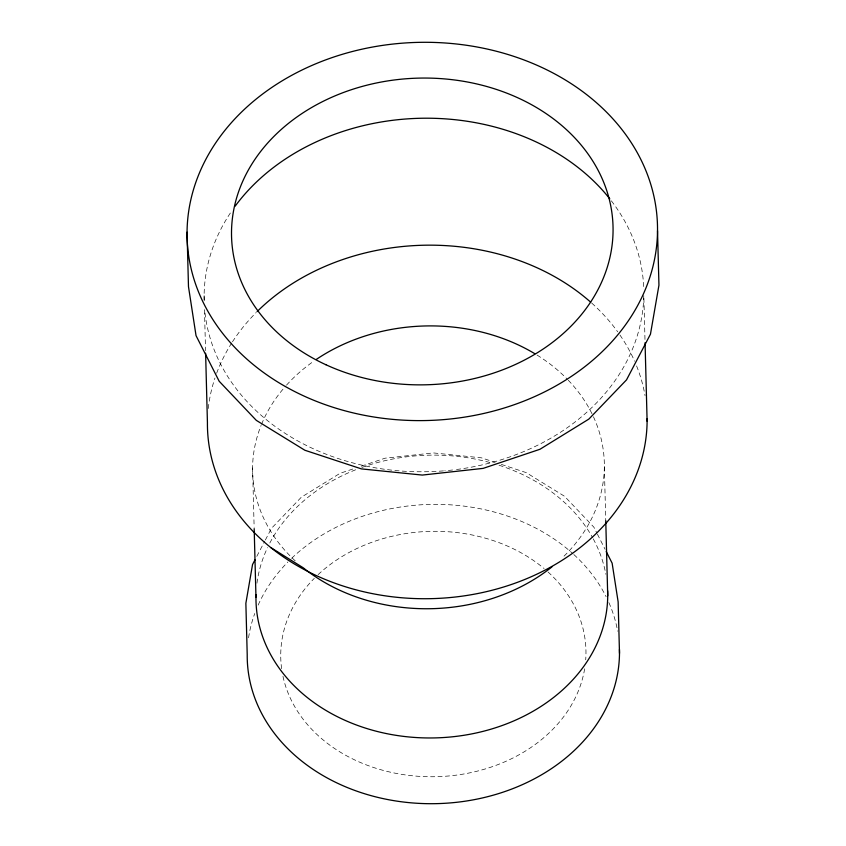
<?xml version="1.0" encoding="UTF-8"?>
<svg xmlns="http://www.w3.org/2000/svg" width="846" height="846" viewBox="0 0 846 846"><rect width="100%" height="100%" fill="white"/><g stroke="black" fill="none" stroke-linecap="round" stroke-linejoin="round"><path stroke-width="0.63" stroke-dasharray="4.23 3.17" d="M256.814 556.351L264.735 541.186M265.348 540.023L271.45 528.359L301.292 497.247L340.05 473.316L355.056 468.272M361.305 466.178L385.067 458.194L433.289 452.917L481.416 457.834L495.1 462.35M501.318 464.401L526.18 472.618L564.525 496.264L593.85 527.153L596.8 532.959M597.382 534.122L605.049 549.234M643.901 298.247L645.033 341.435M604.34 466.664L605.757 520.724M252.584 467.975L254.138 527.312M204.108 295.666L204.246 300.901M204.489 310.059L205.546 350.635M593.437 416.761A175.905 141.398 -1.5 0 1 562.061 558.053M295.222 560.866A175.905 141.398 -1.5 0 1 261.076 425.453M261.551 424.28A175.905 141.398 -1.5 0 1 285.641 386.114M286.519 385.131A175.905 141.398 -1.5 0 1 314.173 360.893M537.041 355.066A175.905 141.398 -1.5 0 1 567.37 379.294M568.279 380.235A175.905 141.398 -1.5 0 1 592.877 415.566M208.264 408.523A219.875 176.751 -1.5 0 1 214.947 378.046M216.65 373.234A219.875 176.751 -1.5 0 1 231.762 342.905M232.481 341.795A219.875 176.751 -1.5 0 1 256.169 312.523M591.766 303.132A219.875 176.751 -1.5 0 1 617.696 331.822M619.928 334.995A219.875 176.751 -1.5 0 1 634.595 361.189M636.583 365.927A219.875 176.751 -1.5 0 1 645.033 395.6M643.774 295.592A219.875 176.751 -1.5 0 1 453.89 469.837M452.589 469.995A219.875 176.751 -1.5 0 1 444.763 470.778M443.452 470.884A219.875 176.751 -1.5 0 1 204.669 309.763M204.15 300.774A219.875 176.751 -1.5 0 1 231.36 211.521M611.362 200.851A219.875 176.751 -1.5 0 1 643.753 289.205M548.028 571.991A152.64 122.702 -1.5 0 1 585.707 659.838M584.639 668.837A152.64 122.702 -1.5 0 1 436.314 776.691A152.64 122.702 -1.5 0 1 282.966 676.345M281.623 668.689A152.64 122.702 -1.5 0 1 314.3 578.347M318.107 574.635A152.64 122.702 -1.5 0 1 544.052 568.523M256.951 583.201A175.905 141.398 -1.5 0 1 267.526 547.648M269.821 543.026A175.905 141.398 -1.5 0 1 355.711 469.763M361.898 467.436A175.905 141.398 -1.5 0 1 492.679 463.291M499.013 465.215A175.905 141.398 -1.5 0 1 592.612 537.696M593.258 538.87A175.905 141.398 -1.5 0 1 605.842 574.254M248.555 637.789A186.162 149.647 -1.5 0 1 254.741 613.54M258.146 605.112A186.162 149.647 -1.5 0 1 287.841 562.04M291.616 558.318A186.162 149.647 -1.5 0 1 572.89 553.675M573.863 554.564A186.162 149.647 -1.5 0 1 606.106 596.694M608.887 602.606A186.162 149.647 -1.5 0 1 617.633 631.201"/><path stroke-width="1.27" d="M254.984 559.851L252.542 564.525L245.869 603.283L247.212 654.719A186.162 149.647 -1.5 0 0 434.484 803.679A186.162 149.647 -1.5 0 0 619.462 649.442M270.826 547.584L303.249 567.793A175.905 141.398 -1.5 0 0 551.973 566.862M606.233 551.56L612.134 563.182L618.14 601.897L619.494 653.334M657.522 230.736A235.273 189.123 -1.5 0 1 303.101 395.632A235.273 189.123 -1.5 0 1 306.241 67.997A235.273 189.123 -1.5 0 1 657.522 230.736L658.949 285.197L650.458 334.202L626.526 379.865L588.827 419.108L539.928 449.289L483.14 468.377L422.291 475.071L361.485 468.906L304.856 450.252L256.306 420.356L219.177 381.25L196.039 335.64L188.478 286.635L187.051 232.185M645.064 342.736L647.116 421.266M605.757 520.724L607.724 595.88M254.181 528.634L255.968 597.191M205.62 353.247L207.429 422.619A219.875 176.751 -1.5 0 0 427.167 598.714A219.875 176.751 -1.5 0 0 647.116 418.717M316.309 359.423A175.905 141.398 -1.5 0 1 534.82 353.713M257.11 311.592A219.875 176.751 -1.5 0 1 590.772 302.255M235.146 206.17A219.875 176.751 -1.5 0 1 609.807 198.852M607.65 590.815A175.905 141.398 -1.5 0 1 432.221 737.955A175.905 141.398 -1.5 0 1 256.021 594.664M325.922 364.742A190.805 153.38 -1.5 0 0 613.064 230.598A190.805 153.38 -1.5 0 0 327.878 99.035A190.805 153.38 -1.5 0 0 325.922 364.742"/></g></svg>
